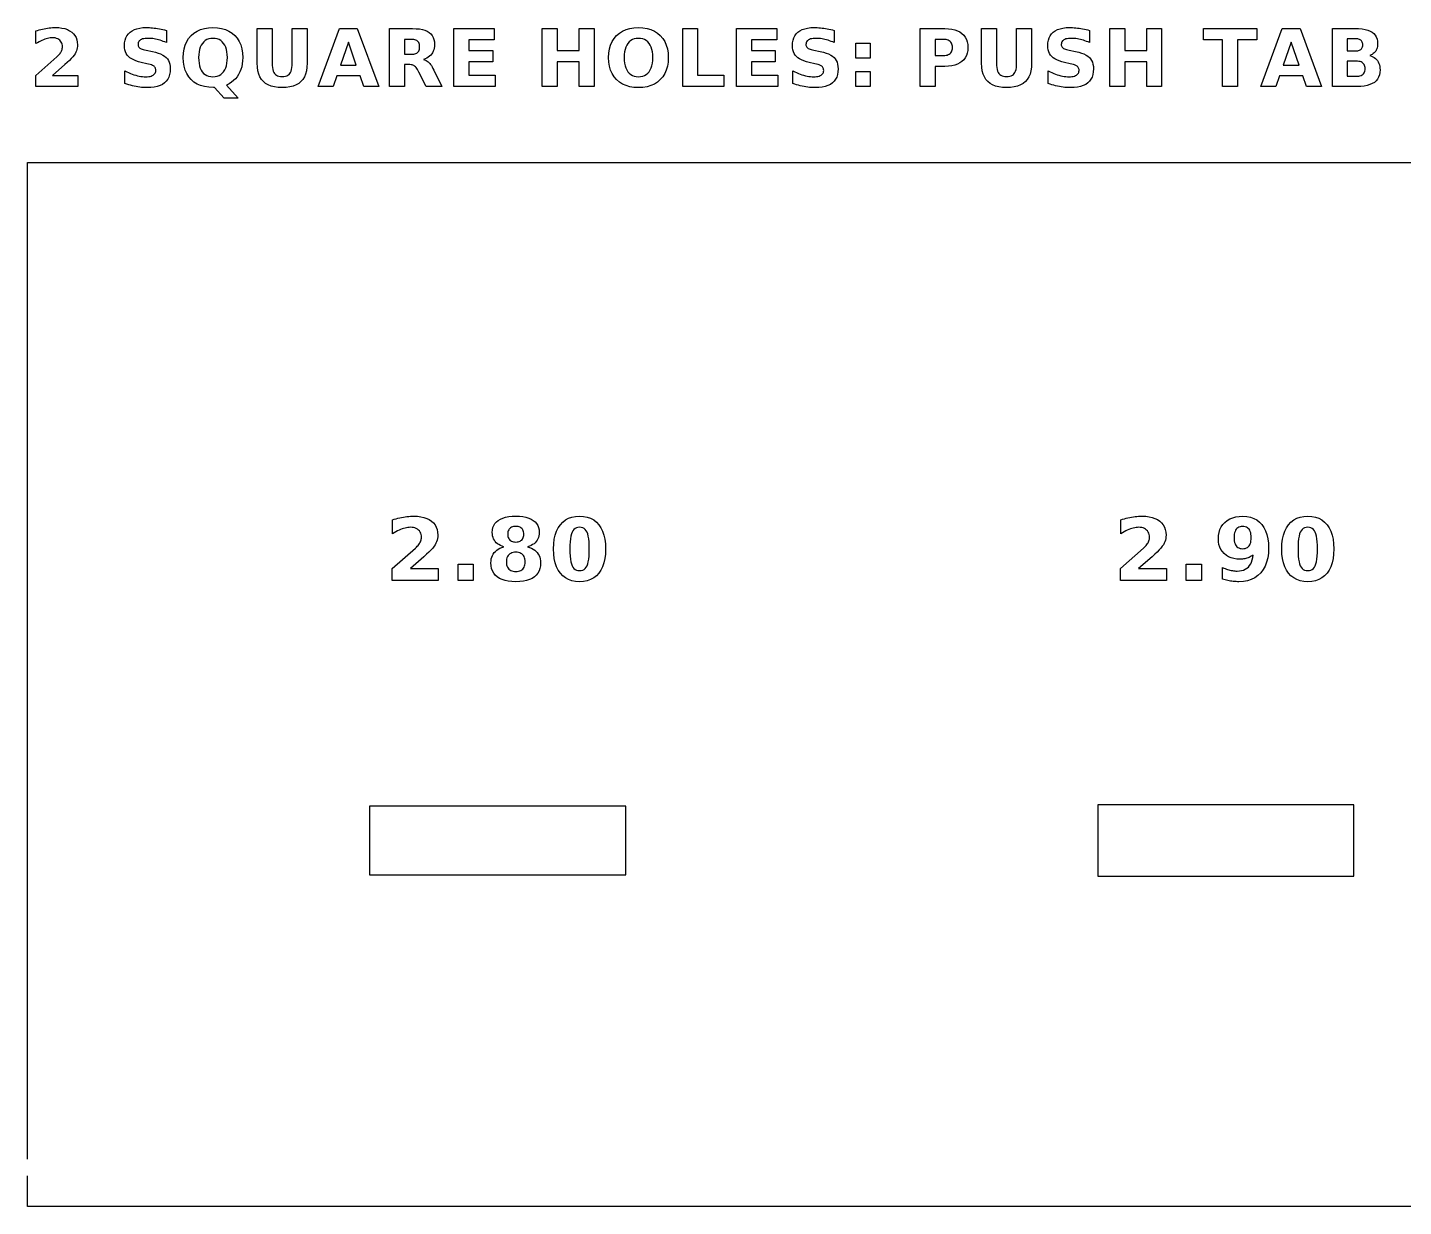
# Model space of a CAD drawing. Header units: millimetres. Extents: x 10 to 256, y 12 to 289.
# Drawn here: x 11.9 to 64.8, y 159.9 to 205.3 of the extents above; entities that cross this region are included whole.
import ezdxf

# ---------------------------------------------------------------- set-up
doc = ezdxf.new("R2010")
doc.units = ezdxf.units.MM
doc.layers.add('CUT', color=1, linetype='CONTINUOUS')
doc.layers.add('ENGRAVE', color=5, linetype='CONTINUOUS')

msp = doc.modelspace()

# ---------------------------------------------------------------- linework, layer by layer
at = {"layer": 'CUT', "color": 1}
for points in [[(11.925, 161.75), (11.925, 200.075), (99.95, 200.075)], [(137.2, 159.925), (11.925, 159.925), (11.925, 161.1)]]:
    msp.add_lwpolyline(points, dxfattribs=at)
for points in [[(25.075, 172.675), (34.925, 172.675), (34.925, 175.325), (25.075, 175.325), (25.075, 172.675)], [(53.075, 172.625), (62.925, 172.625), (62.925, 175.375), (53.075, 175.375), (53.075, 172.625)]]:
    msp.add_lwpolyline(points, close=True, dxfattribs=at)
at = {"layer": 'ENGRAVE', "color": 5}
for points in [[(13.0896, 204.1726), (13.1211, 204.205), (13.1496, 204.2372), (13.1748, 204.2692), (13.197, 204.3009), (13.216, 204.3323), (13.2319, 204.3639), (13.245, 204.3958), (13.2551, 204.4282), (13.2624, 204.461), (13.2667, 204.4942), (13.2682, 204.5278), (13.2653, 204.5783), (13.2565, 204.6254), (13.2419, 204.6691), (13.2214, 204.7095), (13.1951, 204.7464), (13.163, 204.7799), (13.126, 204.8091), (13.0852, 204.833), (13.0405, 204.8515), (12.9919, 204.8648), (12.9395, 204.8728), (12.8832, 204.8754), (12.8378, 204.8738), (12.7909, 204.869), (12.7426, 204.861), (12.6929, 204.8499), (12.6418, 204.8355), (12.5893, 204.818), (12.5355, 204.7973), (12.4804, 204.7735), (12.4241, 204.7465), (12.3665, 204.7165), (12.3077, 204.6834), (12.2477, 204.6471), (12.2477, 205.1365), (12.3122, 205.157), (12.3765, 205.1759), (12.4405, 205.193), (12.5043, 205.2084), (12.5678, 205.2222), (12.6311, 205.2342), (12.6941, 205.2445), (12.7566, 205.2529), (12.8187, 205.2594), (12.8804, 205.2641), (12.9417, 205.2669), (13.0026, 205.2678), (13.1309, 205.2629), (13.2494, 205.2482), (13.3579, 205.2238), (13.4565, 205.1895), (13.5452, 205.1455), (13.624, 205.0917), (13.6917, 205.0292), (13.7471, 204.959), (13.7902, 204.881), (13.8209, 204.7953), (13.8394, 204.702), (13.8456, 204.6009), (13.843, 204.5409), (13.8351, 204.4823), (13.8221, 204.425), (13.8038, 204.3691), (13.7803, 204.3146), (13.7516, 204.2615), (13.7145, 204.206), (13.6659, 204.1447), (13.6057, 204.0774), (13.5341, 204.0042), (13.4509, 203.925), (13.3562, 203.84), (12.8803, 203.4222), (13.8605, 203.4222), (13.8605, 203), (12.2417, 203), (12.2417, 203.4222), (13.0548, 204.1399), (13.0896, 204.1726)], [(16.9653, 204.7947), (16.9069, 204.8098), (16.8492, 204.8225), (16.7926, 204.833), (16.7371, 204.8411), (16.6827, 204.8469), (16.6294, 204.8504), (16.5771, 204.8515), (16.5115, 204.85), (16.4518, 204.8452), (16.3981, 204.8374), (16.3503, 204.8263), (16.3086, 204.8122), (16.2728, 204.7948), (16.2427, 204.7742), (16.2181, 204.7501), (16.1989, 204.7225), (16.1852, 204.6914), (16.177, 204.6568), (16.1743, 204.6188), (16.1761, 204.59), (16.1817, 204.5635), (16.1909, 204.5392), (16.2038, 204.517), (16.2204, 204.497), (16.2407, 204.4793), (16.2658, 204.463), (16.297, 204.4475), (16.3341, 204.4329), (16.3773, 204.4189), (16.4265, 204.4058), (16.4816, 204.3935), (16.7263, 204.3443), (16.8442, 204.3172), (16.9501, 204.2859), (17.0441, 204.2503), (17.1262, 204.2103), (17.1963, 204.1661), (17.2545, 204.1175), (17.3023, 204.0632), (17.3415, 204.0018), (17.372, 203.9332), (17.3937, 203.8576), (17.4068, 203.7747), (17.4111, 203.6848), (17.4051, 203.5672), (17.3869, 203.4601), (17.3565, 203.3635), (17.314, 203.2773), (17.2594, 203.2017), (17.1926, 203.1365), (17.1133, 203.0816), (17.0212, 203.0366), (16.9164, 203.0017), (16.7987, 202.9767), (16.6682, 202.9617), (16.5249, 202.9567), (16.4542, 202.9579), (16.3835, 202.9612), (16.3127, 202.9668), (16.2418, 202.9746), (16.1708, 202.9847), (16.0997, 202.997), (16.0286, 203.0115), (15.9575, 203.0282), (15.8863, 203.047), (15.8152, 203.068), (15.7441, 203.0911), (15.673, 203.1164), (15.673, 203.6013), (15.7437, 203.565), (15.8137, 203.5319), (15.8828, 203.5019), (15.9512, 203.4749), (16.0187, 203.4511), (16.0855, 203.4304), (16.1515, 203.4129), (16.2167, 203.3985), (16.2812, 203.3874), (16.3448, 203.3794), (16.4076, 203.3746), (16.4697, 203.373), (16.5299, 203.3747), (16.5852, 203.38), (16.6357, 203.3887), (16.6812, 203.4008), (16.7219, 203.4165), (16.7577, 203.4357), (16.7882, 203.458), (16.8132, 203.4834), (16.8326, 203.5117), (16.8465, 203.5431), (16.8548, 203.5774), (16.8576, 203.6147), (16.8557, 203.6482), (16.8501, 203.679), (16.8406, 203.7072), (16.8274, 203.7327), (16.8105, 203.7556), (16.7897, 203.7758), (16.7634, 203.7944), (16.7295, 203.8123), (16.6881, 203.8295), (16.6392, 203.8461), (16.5828, 203.862), (16.5189, 203.8773), (16.2966, 203.9265), (16.1902, 203.9527), (16.0938, 203.9837), (16.0074, 204.0194), (15.9309, 204.0598), (15.8645, 204.1049), (15.808, 204.1548), (15.7608, 204.21), (15.7222, 204.2713), (15.6922, 204.3387), (15.6708, 204.4121), (15.6579, 204.4915), (15.6536, 204.577), (15.6596, 204.6836), (15.6775, 204.7817), (15.7073, 204.8713), (15.7491, 204.9523), (15.8028, 205.0248), (15.8684, 205.0888), (15.9453, 205.1435), (16.0326, 205.1882), (16.1303, 205.223), (16.2384, 205.2479), (16.3571, 205.2628), (16.4861, 205.2678), (16.5476, 205.267), (16.6096, 205.2647), (16.6722, 205.2609), (16.7354, 205.2555), (16.7992, 205.2486), (16.8636, 205.2402), (16.9286, 205.2302), (16.9944, 205.2187), (17.0609, 205.2057), (17.1282, 205.1911), (17.1962, 205.175), (17.2649, 205.1574), (17.2649, 204.6859), (17.204, 204.7122), (17.1436, 204.7362), (17.0837, 204.7579), (17.0242, 204.7774), (16.9653, 204.7947)], [(18.2152, 203.2641), (18.1217, 203.3722), (18.0453, 203.4935), (17.9858, 203.6281), (17.9433, 203.776), (17.9178, 203.9371), (17.9093, 204.1115), (17.9178, 204.2855), (17.9432, 204.4465), (17.9856, 204.5945), (18.0449, 204.7295), (18.1212, 204.8515), (18.2144, 204.9604), (18.3226, 205.0544), (18.4435, 205.1312), (18.5772, 205.191), (18.7237, 205.2336), (18.883, 205.2593), (19.0552, 205.2678), (19.229, 205.2593), (19.3896, 205.234), (19.5369, 205.1917), (19.6709, 205.1325), (19.7915, 205.0564), (19.8989, 204.9634), (19.9912, 204.8552), (20.0667, 204.7335), (20.1255, 204.5983), (20.1674, 204.4495), (20.1926, 204.2873), (20.201, 204.1115), (20.1965, 203.9891), (20.1832, 203.8725), (20.1609, 203.7617), (20.1297, 203.6566), (20.0896, 203.5574), (20.0406, 203.464), (19.9832, 203.3772), (19.918, 203.2979), (19.845, 203.226), (19.7641, 203.1616), (19.6754, 203.1047), (19.5789, 203.0552), (20.0279, 202.5539), (19.4804, 202.5539), (19.1163, 202.9597), (19.0716, 202.9597), (18.8949, 202.9682), (18.7317, 202.9935), (18.5822, 203.0358), (18.4463, 203.095), (18.3239, 203.1711), (18.2152, 203.2641)], [(18.6036, 204.5885), (18.5675, 204.5107), (18.5393, 204.4241), (18.5192, 204.3287), (18.5072, 204.2245), (18.5031, 204.1115), (18.5071, 203.9968), (18.5189, 203.8915), (18.5386, 203.7954), (18.5661, 203.7087), (18.6016, 203.6313), (18.6449, 203.5632), (18.6956, 203.5051), (18.7535, 203.4575), (18.8183, 203.4205), (18.8902, 203.3941), (18.9692, 203.3783), (19.0552, 203.373), (19.1399, 203.3784), (19.218, 203.3945), (19.2894, 203.4215), (19.3542, 203.4592), (19.4124, 203.5077), (19.464, 203.5669), (19.5082, 203.636), (19.5444, 203.7137), (19.5725, 203.8001), (19.5926, 203.8952), (19.6047, 203.999), (19.6087, 204.1115), (19.6047, 204.2245), (19.5926, 204.3287), (19.5725, 204.4241), (19.5444, 204.5107), (19.5082, 204.5885), (19.464, 204.6576), (19.4124, 204.7168), (19.3542, 204.7653), (19.2894, 204.803), (19.218, 204.83), (19.1399, 204.8461), (19.0552, 204.8515), (18.9709, 204.8461), (18.8932, 204.83), (18.822, 204.803), (18.7574, 204.7653), (18.6994, 204.7168), (18.6479, 204.6576), (18.6036, 204.5885)], [(21.3719, 203.5941), (21.3945, 203.5415), (21.4221, 203.4976), (21.4553, 203.4613), (21.4949, 203.4317), (21.5409, 203.4086), (21.5931, 203.3921), (21.6518, 203.3823), (21.7167, 203.379), (21.7821, 203.3823), (21.8411, 203.3921), (21.8937, 203.4086), (21.9399, 203.4317), (21.9796, 203.4613), (22.0129, 203.4976), (22.0405, 203.5415), (22.063, 203.5941), (22.0806, 203.6555), (22.0931, 203.7257), (22.1006, 203.8046), (22.1031, 203.8922), (22.1031, 205.2275), (22.6776, 205.2275), (22.6776, 203.8922), (22.671, 203.7413), (22.6512, 203.6038), (22.6182, 203.4797), (22.5721, 203.369), (22.5128, 203.2718), (22.4403, 203.188), (22.3543, 203.1173), (22.2545, 203.0595), (22.1408, 203.0145), (22.0133, 202.9824), (21.8719, 202.9632), (21.7167, 202.9567), (21.562, 202.9632), (21.421, 202.9824), (21.2938, 203.0145), (21.1803, 203.0595), (21.0806, 203.1173), (20.9946, 203.188), (20.9221, 203.2718), (20.8628, 203.369), (20.8167, 203.4797), (20.7837, 203.6038), (20.764, 203.7413), (20.7574, 203.8922), (20.7574, 205.2275), (21.3318, 205.2275), (21.3318, 203.8922), (21.3343, 203.8046), (21.3418, 203.7257), (21.3544, 203.6555), (21.3719, 203.5941)], [(24.8527, 203), (24.7125, 203.4058), (23.8143, 203.4058), (23.6726, 203), (23.0952, 203), (23.9202, 205.2275), (24.6051, 205.2275), (25.4301, 203), (24.8527, 203)], [(27.1064, 205.1906), (27.2074, 205.1619), (27.2954, 205.1249), (27.3703, 205.0798), (27.433, 205.0258), (27.4843, 204.9623), (27.5242, 204.8892), (27.5527, 204.8066), (27.5698, 204.7145), (27.5755, 204.6128), (27.5725, 204.5414), (27.5636, 204.4744), (27.5488, 204.4118), (27.528, 204.3535), (27.5014, 204.2997), (27.4688, 204.2503), (27.4302, 204.2051), (27.3856, 204.1641), (27.3351, 204.1272), (27.2785, 204.0944), (27.2159, 204.0658), (27.1473, 204.0414), (27.1859, 204.0306), (27.2231, 204.0159), (27.259, 203.9976), (27.2935, 203.9754), (27.3266, 203.9495), (27.3584, 203.9198), (27.3895, 203.8855), (27.4208, 203.8458), (27.4522, 203.8006), (27.4837, 203.75), (27.5153, 203.694), (27.5471, 203.6326), (27.8589, 203), (27.2472, 203), (26.9757, 203.5535), (26.9483, 203.6063), (26.9207, 203.6532), (26.8931, 203.6941), (26.8653, 203.7292), (26.8374, 203.7585), (26.8093, 203.7818), (26.7797, 203.8005), (26.7469, 203.8158), (26.711, 203.8277), (26.6721, 203.8362), (26.63, 203.8413), (26.5848, 203.843), (26.4222, 203.843), (26.4222, 203), (25.8478, 203), (25.8478, 205.2275), (26.725, 205.2275), (26.8652, 205.2234), (26.9923, 205.2111), (27.1064, 205.1906)], [(26.9467, 204.3317), (26.9662, 204.3613), (26.9815, 204.3957), (26.9923, 204.4349), (26.9989, 204.479), (27.001, 204.5278), (26.9989, 204.5761), (26.9923, 204.6196), (26.9815, 204.6583), (26.9662, 204.6922), (26.9467, 204.7213), (26.9227, 204.7456), (26.8938, 204.7657), (26.8591, 204.7821), (26.8188, 204.7948), (26.7729, 204.804), (26.7212, 204.8094), (26.6639, 204.8113), (26.4222, 204.8113), (26.4222, 204.2398), (26.6639, 204.2398), (26.7212, 204.2417), (26.7729, 204.2473), (26.8188, 204.2566), (26.8591, 204.2697), (26.8938, 204.2865), (26.9227, 204.307), (26.9467, 204.3317)], [(29.8148, 204.3786), (29.8148, 203.9444), (28.8972, 203.9444), (28.8972, 203.4342), (29.9058, 203.4342), (29.9058, 203), (28.3228, 203), (28.3228, 205.2275), (29.873, 205.2275), (29.873, 204.7933), (28.8972, 204.7933), (28.8972, 204.3786), (29.8148, 204.3786)], [(33.7146, 203), (33.1401, 203), (33.1401, 203.9444), (32.2927, 203.9444), (32.2927, 203), (31.7183, 203), (31.7183, 205.2275), (32.2927, 205.2275), (32.2927, 204.3786), (33.1401, 204.3786), (33.1401, 205.2275), (33.7146, 205.2275), (33.7146, 203)], [(36.3498, 204.8515), (36.4258, 204.7295), (36.485, 204.5945), (36.5273, 204.4465), (36.5527, 204.2855), (36.5611, 204.1115), (36.5527, 203.938), (36.5273, 203.7773), (36.485, 203.6296), (36.4258, 203.4948), (36.3498, 203.373), (36.2568, 203.2641), (36.1488, 203.1702), (36.028, 203.0933), (35.8942, 203.0336), (35.7475, 202.9909), (35.5879, 202.9653), (35.4153, 202.9567), (35.2431, 202.9653), (35.0838, 202.9909), (34.9373, 203.0336), (34.8036, 203.0933), (34.6827, 203.1702), (34.5746, 203.2641), (34.4813, 203.373), (34.4051, 203.4948), (34.3457, 203.6296), (34.3034, 203.7773), (34.2779, 203.938), (34.2694, 204.1115), (34.2779, 204.2855), (34.3034, 204.4465), (34.3457, 204.5945), (34.4051, 204.7295), (34.4813, 204.8515), (34.5746, 204.9604), (34.6827, 205.0544), (34.8036, 205.1312), (34.9373, 205.191), (35.0838, 205.2336), (35.2431, 205.2593), (35.4153, 205.2678), (35.5879, 205.2593), (35.7475, 205.2336), (35.8942, 205.191), (36.028, 205.1312), (36.1488, 205.0544), (36.2568, 204.9604), (36.3498, 204.8515)], [(34.9638, 204.5885), (34.9276, 204.5107), (34.8994, 204.4241), (34.8793, 204.3287), (34.8673, 204.2245), (34.8633, 204.1115), (34.8673, 203.999), (34.8793, 203.8952), (34.8994, 203.8001), (34.9276, 203.7137), (34.9638, 203.636), (35.008, 203.5669), (35.0595, 203.5077), (35.1176, 203.4592), (35.1822, 203.4215), (35.2533, 203.3945), (35.331, 203.3784), (35.4153, 203.373), (35.5, 203.3784), (35.5781, 203.3945), (35.6495, 203.4215), (35.7143, 203.4592), (35.7725, 203.5077), (35.8241, 203.5669), (35.8683, 203.636), (35.9045, 203.7137), (35.9326, 203.8001), (35.9527, 203.8952), (35.9648, 203.999), (35.9688, 204.1115), (35.9648, 204.2245), (35.9527, 204.3287), (35.9326, 204.4241), (35.9045, 204.5107), (35.8683, 204.5885), (35.8241, 204.6576), (35.7725, 204.7168), (35.7143, 204.7653), (35.6495, 204.803), (35.5781, 204.83), (35.5, 204.8461), (35.4153, 204.8515), (35.331, 204.8461), (35.2533, 204.83), (35.1822, 204.803), (35.1176, 204.7653), (35.0595, 204.7168), (35.008, 204.6576), (34.9638, 204.5885)], [(37.1175, 205.2275), (37.6919, 205.2275), (37.6919, 203.4342), (38.7005, 203.4342), (38.7005, 203), (37.1175, 203), (37.1175, 205.2275)], [(40.6787, 203.9444), (39.7612, 203.9444), (39.7612, 203.4342), (40.7697, 203.4342), (40.7697, 203), (39.1867, 203), (39.1867, 205.2275), (40.7369, 205.2275), (40.7369, 204.7933), (39.7612, 204.7933), (39.7612, 204.3786), (40.6787, 204.3786), (40.6787, 203.9444)], [(42.7057, 204.7774), (42.6468, 204.7947), (42.5883, 204.8098), (42.5307, 204.8225), (42.4741, 204.833), (42.4186, 204.8411), (42.3642, 204.8469), (42.3109, 204.8504), (42.2586, 204.8515), (42.1929, 204.85), (42.1333, 204.8452), (42.0796, 204.8374), (42.0318, 204.8263), (41.99, 204.8122), (41.9542, 204.7948), (41.9241, 204.7742), (41.8995, 204.7501), (41.8804, 204.7225), (41.8667, 204.6914), (41.8585, 204.6568), (41.8558, 204.6188), (41.8576, 204.59), (41.8631, 204.5635), (41.8724, 204.5392), (41.8853, 204.517), (41.9019, 204.497), (41.9222, 204.4793), (41.9473, 204.463), (41.9784, 204.4475), (42.0156, 204.4329), (42.0588, 204.4189), (42.1079, 204.4058), (42.1631, 204.3935), (42.4078, 204.3443), (42.5257, 204.3172), (42.6316, 204.2859), (42.7256, 204.2503), (42.8076, 204.2103), (42.8778, 204.1661), (42.9359, 204.1175), (42.9838, 204.0632), (43.023, 204.0018), (43.0534, 203.9332), (43.0752, 203.8576), (43.0883, 203.7747), (43.0926, 203.6848), (43.0865, 203.5672), (43.0683, 203.4601), (43.038, 203.3635), (42.9955, 203.2773), (42.9408, 203.2017), (42.874, 203.1365), (42.7948, 203.0816), (42.7027, 203.0366), (42.5978, 203.0017), (42.4802, 202.9767), (42.3497, 202.9617), (42.2064, 202.9567), (42.1357, 202.9579), (42.065, 202.9612), (41.9941, 202.9668), (41.9232, 202.9746), (41.8522, 202.9847), (41.7812, 202.997), (41.71, 203.0115), (41.6389, 203.0282), (41.5678, 203.047), (41.4967, 203.068), (41.4256, 203.0911), (41.3545, 203.1164), (41.3545, 203.6013), (41.4252, 203.565), (41.4951, 203.5319), (41.5643, 203.5019), (41.6326, 203.4749), (41.7002, 203.4511), (41.767, 203.4304), (41.833, 203.4129), (41.8982, 203.3985), (41.9626, 203.3874), (42.0263, 203.3794), (42.0891, 203.3746), (42.1512, 203.373), (42.2114, 203.3747), (42.2667, 203.38), (42.3172, 203.3887), (42.3627, 203.4008), (42.4034, 203.4165), (42.4391, 203.4357), (42.4697, 203.458), (42.4947, 203.4834), (42.5141, 203.5117), (42.528, 203.5431), (42.5363, 203.5774), (42.5391, 203.6147), (42.5372, 203.6482), (42.5315, 203.679), (42.5221, 203.7072), (42.5089, 203.7327), (42.4919, 203.7556), (42.4712, 203.7758), (42.4448, 203.7944), (42.4109, 203.8123), (42.3696, 203.8295), (42.3207, 203.8461), (42.2643, 203.862), (42.2004, 203.8773), (41.9781, 203.9265), (41.8717, 203.9527), (41.7753, 203.9837), (41.6888, 204.0194), (41.6124, 204.0598), (41.5459, 204.1049), (41.4895, 204.1548), (41.4423, 204.21), (41.4037, 204.2713), (41.3737, 204.3387), (41.3522, 204.4121), (41.3394, 204.4915), (41.3351, 204.577), (41.341, 204.6836), (41.3589, 204.7817), (41.3888, 204.8713), (41.4306, 204.9523), (41.4843, 205.0248), (41.5499, 205.0888), (41.6267, 205.1435), (41.714, 205.1882), (41.8117, 205.223), (41.9199, 205.2479), (42.0385, 205.2628), (42.1676, 205.2678), (42.229, 205.267), (42.2911, 205.2647), (42.3537, 205.2609), (42.4169, 205.2555), (42.4807, 205.2486), (42.5451, 205.2402), (42.6101, 205.2302), (42.6758, 205.2187), (42.7424, 205.2057), (42.8096, 205.1911), (42.8776, 205.175), (42.9464, 205.1574), (42.9464, 204.6859), (42.8855, 204.7122), (42.825, 204.7362), (42.7651, 204.7579), (42.7057, 204.7774)], [(47.8554, 205.0388), (47.9249, 204.9714), (47.9818, 204.8951), (48.026, 204.8099), (48.0576, 204.7158), (48.0766, 204.6128), (48.0829, 204.5009), (48.0766, 204.3885), (48.0576, 204.2852), (48.026, 204.1908), (47.9818, 204.1054), (47.9249, 204.029), (47.8554, 203.9616), (47.774, 203.9039), (47.6817, 203.8567), (47.5784, 203.82), (47.4641, 203.7938), (47.3389, 203.7781), (47.2026, 203.7728), (46.8237, 203.7728), (46.8237, 203), (46.2493, 203), (46.2493, 205.2275), (47.2026, 205.2275), (47.3389, 205.2223), (47.4641, 205.2065), (47.5784, 205.1803), (47.6817, 205.1436), (47.774, 205.0964), (47.8554, 205.0388)], [(47.3671, 204.2456), (47.3996, 204.2704), (47.4274, 204.2994), (47.4501, 204.3322), (47.4678, 204.3687), (47.4805, 204.409), (47.488, 204.4531), (47.4906, 204.5009), (47.488, 204.5487), (47.4805, 204.5928), (47.4678, 204.633), (47.4501, 204.6693), (47.4274, 204.7019), (47.3996, 204.7307), (47.3671, 204.7553), (47.3304, 204.7754), (47.2895, 204.7911), (47.2444, 204.8023), (47.195, 204.809), (47.1415, 204.8113), (46.8237, 204.8113), (46.8237, 204.1891), (47.1415, 204.1891), (47.195, 204.1914), (47.2444, 204.1981), (47.2895, 204.2094), (47.3304, 204.2252), (47.3671, 204.2456)], [(49.2255, 203.5941), (49.248, 203.5415), (49.2756, 203.4976), (49.3089, 203.4613), (49.3485, 203.4317), (49.3944, 203.4086), (49.4467, 203.3921), (49.5053, 203.3823), (49.5703, 203.379), (49.6357, 203.3823), (49.6947, 203.3921), (49.7472, 203.4086), (49.7934, 203.4317), (49.8331, 203.4613), (49.8664, 203.4976), (49.894, 203.5415), (49.9166, 203.5941), (49.9341, 203.6555), (49.9467, 203.7257), (49.9542, 203.8046), (49.9567, 203.8922), (49.9567, 205.2275), (50.5311, 205.2275), (50.5311, 203.8922), (50.5245, 203.7413), (50.5047, 203.6038), (50.4718, 203.4797), (50.4257, 203.369), (50.3664, 203.2718), (50.2939, 203.188), (50.2079, 203.1173), (50.108, 203.0595), (49.9944, 203.0145), (49.8668, 202.9824), (49.7255, 202.9632), (49.5703, 202.9567), (49.4155, 202.9632), (49.2745, 202.9824), (49.1473, 203.0145), (49.0338, 203.0595), (48.9341, 203.1173), (48.8481, 203.188), (48.7757, 203.2718), (48.7164, 203.369), (48.6702, 203.4797), (48.6373, 203.6038), (48.6175, 203.7413), (48.6109, 203.8922), (48.6109, 205.2275), (49.1853, 205.2275), (49.1853, 203.8922), (49.1878, 203.8046), (49.1954, 203.7257), (49.2079, 203.6555), (49.2255, 203.5941)], [(52.4648, 204.7947), (52.4064, 204.8098), (52.3487, 204.8225), (52.2922, 204.833), (52.2367, 204.8411), (52.1823, 204.8469), (52.1289, 204.8504), (52.0767, 204.8515), (52.011, 204.85), (51.9513, 204.8452), (51.8976, 204.8374), (51.8499, 204.8263), (51.8081, 204.8122), (51.7723, 204.7948), (51.7422, 204.7742), (51.7176, 204.7501), (51.6984, 204.7225), (51.6848, 204.6914), (51.6766, 204.6568), (51.6738, 204.6188), (51.6757, 204.59), (51.6812, 204.5635), (51.6904, 204.5392), (51.7033, 204.517), (51.7199, 204.497), (51.7402, 204.4793), (51.7654, 204.463), (51.7965, 204.4475), (51.8337, 204.4329), (51.8768, 204.4189), (51.926, 204.4058), (51.9812, 204.3935), (52.2259, 204.3443), (52.3437, 204.3172), (52.4496, 204.2859), (52.5436, 204.2503), (52.6257, 204.2103), (52.6958, 204.1661), (52.754, 204.1175), (52.8019, 204.0632), (52.841, 204.0018), (52.8715, 203.9332), (52.8933, 203.8576), (52.9063, 203.7747), (52.9107, 203.6848), (52.9046, 203.5672), (52.8864, 203.4601), (52.856, 203.3635), (52.8135, 203.2773), (52.7589, 203.2017), (52.6921, 203.1365), (52.6128, 203.0816), (52.5208, 203.0366), (52.4159, 203.0017), (52.2982, 202.9767), (52.1677, 202.9617), (52.0244, 202.9567), (51.9538, 202.9579), (51.883, 202.9612), (51.8122, 202.9668), (51.7413, 202.9746), (51.6703, 202.9847), (51.5992, 202.997), (51.5281, 203.0115), (51.457, 203.0282), (51.3859, 203.047), (51.3148, 203.068), (51.2436, 203.0911), (51.1725, 203.1164), (51.1725, 203.6013), (51.2432, 203.565), (51.3132, 203.5319), (51.3823, 203.5019), (51.4507, 203.4749), (51.5183, 203.4511), (51.5851, 203.4304), (51.651, 203.4129), (51.7163, 203.3985), (51.7807, 203.3874), (51.8443, 203.3794), (51.9072, 203.3746), (51.9692, 203.373), (52.0295, 203.3747), (52.0848, 203.38), (52.1352, 203.3887), (52.1808, 203.4008), (52.2214, 203.4165), (52.2572, 203.4357), (52.2877, 203.458), (52.3127, 203.4834), (52.3322, 203.5117), (52.346, 203.5431), (52.3544, 203.5774), (52.3571, 203.6147), (52.3553, 203.6482), (52.3496, 203.679), (52.3402, 203.7072), (52.327, 203.7327), (52.31, 203.7556), (52.2893, 203.7758), (52.2629, 203.7944), (52.229, 203.8123), (52.1876, 203.8295), (52.1387, 203.8461), (52.0824, 203.862), (52.0185, 203.8773), (51.7962, 203.9265), (51.6898, 203.9527), (51.5933, 203.9837), (51.5069, 204.0194), (51.4305, 204.0598), (51.364, 204.1049), (51.3075, 204.1548), (51.2604, 204.21), (51.2218, 204.2713), (51.1917, 204.3387), (51.1703, 204.4121), (51.1574, 204.4915), (51.1531, 204.577), (51.1591, 204.6836), (51.177, 204.7817), (51.2068, 204.8713), (51.2486, 204.9523), (51.3023, 205.0248), (51.368, 205.0888), (51.4448, 205.1435), (51.5321, 205.1882), (51.6298, 205.223), (51.738, 205.2479), (51.8566, 205.2628), (51.9856, 205.2678), (52.0471, 205.267), (52.1091, 205.2647), (52.1718, 205.2609), (52.235, 205.2555), (52.2988, 205.2486), (52.3631, 205.2402), (52.4281, 205.2302), (52.4939, 205.2187), (52.5604, 205.2057), (52.6277, 205.1911), (52.6957, 205.175), (52.7645, 205.1574), (52.7645, 204.6859), (52.7035, 204.7122), (52.6431, 204.7362), (52.5832, 204.7579), (52.5237, 204.7774), (52.4648, 204.7947)], [(55.5334, 203), (54.959, 203), (54.959, 203.9444), (54.1116, 203.9444), (54.1116, 203), (53.5372, 203), (53.5372, 205.2275), (54.1116, 205.2275), (54.1116, 204.3786), (54.959, 204.3786), (54.959, 205.2275), (55.5334, 205.2275), (55.5334, 203)], [(57.8771, 204.7933), (57.1371, 204.7933), (57.1371, 205.2275), (59.19, 205.2275), (59.19, 204.7933), (58.4515, 204.7933), (58.4515, 203), (57.8771, 203), (57.8771, 204.7933)], [(61.1011, 203), (60.9609, 203.4058), (60.0627, 203.4058), (59.921, 203), (59.3436, 203), (60.1686, 205.2275), (60.8534, 205.2275), (61.6785, 203), (61.1011, 203)], [(63.8847, 203.8899), (63.9044, 203.8325), (63.9185, 203.7715), (63.9269, 203.7069), (63.9298, 203.6386), (63.9237, 203.5357), (63.9056, 203.442), (63.8753, 203.3573), (63.833, 203.2818), (63.7785, 203.2154), (63.7119, 203.1581), (63.633, 203.1098), (63.5415, 203.0703), (63.4374, 203.0395), (63.3207, 203.0176), (63.1914, 203.0044), (63.0495, 203), (62.0961, 203), (62.0961, 205.2275), (62.9585, 205.2275), (63.1061, 205.2236), (63.2394, 205.2119), (63.3585, 205.1925), (63.4634, 205.1652), (63.5541, 205.1301), (63.6306, 205.0873), (63.6942, 205.0358), (63.7463, 204.975), (63.7867, 204.9049), (63.8156, 204.8253), (63.833, 204.7364), (63.8388, 204.6382), (63.8366, 204.5853), (63.8303, 204.5352), (63.8197, 204.4877), (63.8049, 204.4429), (63.7859, 204.4008), (63.7627, 204.3614), (63.7354, 204.325), (63.7043, 204.2919), (63.6694, 204.262), (63.6307, 204.2354), (63.5882, 204.2121), (63.5419, 204.1921), (63.6012, 204.1717), (63.6559, 204.1462), (63.706, 204.1156), (63.7514, 204.08), (63.7922, 204.0394), (63.8283, 203.9937), (63.8593, 203.9436), (63.8847, 203.8899)], [(63.2156, 204.4463), (63.2332, 204.4709), (63.2468, 204.4987), (63.2566, 204.5296), (63.2624, 204.5637), (63.2643, 204.6009), (63.2624, 204.6377), (63.2566, 204.6714), (63.2468, 204.7022), (63.2332, 204.7299), (63.2156, 204.7545), (63.1942, 204.7762), (63.169, 204.7947), (63.1402, 204.8098), (63.1077, 204.8215), (63.0715, 204.8299), (63.0318, 204.8349), (62.9883, 204.8366), (62.6705, 204.8366), (62.6705, 204.3652), (62.9883, 204.3652), (63.0318, 204.3668), (63.0715, 204.3718), (63.1077, 204.3801), (63.1402, 204.3917), (63.169, 204.4066), (63.1942, 204.4248), (63.2156, 204.4463)], [(24.5678, 203.8191), (24.2634, 204.7053), (23.9575, 203.8191), (24.5678, 203.8191)], [(44.3189, 204.0936), (43.7803, 204.0936), (43.7803, 204.671), (44.3189, 204.671), (44.3189, 204.0936)], [(60.8161, 203.8191), (60.5118, 204.7053), (60.2059, 203.8191), (60.8161, 203.8191)], [(63.3166, 203.521), (63.3335, 203.5558), (63.3457, 203.5946), (63.3529, 203.6377), (63.3554, 203.6848), (63.353, 203.731), (63.3457, 203.7733), (63.3337, 203.8114), (63.3169, 203.8456), (63.2953, 203.8758), (63.2688, 203.9019), (63.2375, 203.924), (63.2014, 203.9421), (63.1603, 203.9562), (63.1143, 203.9662), (63.0635, 203.9722), (63.0077, 203.9743), (62.6705, 203.9743), (62.6705, 203.3909), (63.0077, 203.3909), (63.063, 203.3929), (63.1136, 203.399), (63.1593, 203.4092), (63.2004, 203.4234), (63.2366, 203.4417), (63.2681, 203.464), (63.2947, 203.4904), (63.3166, 203.521)], [(44.3189, 203.5774), (44.3189, 203), (43.7803, 203), (43.7803, 203.5774), (44.3189, 203.5774)], [(27.7175, 184), (25.9515, 184), (25.9515, 184.4606), (26.8386, 185.2435), (26.8765, 185.2792), (26.9109, 185.3146), (26.9419, 185.3497), (26.9695, 185.3845), (26.9936, 185.4191), (27.0144, 185.4535), (27.0318, 185.4879), (27.046, 185.5227), (27.0571, 185.558), (27.065, 185.5938), (27.0697, 185.63), (27.0713, 185.6667), (27.0681, 185.7218), (27.0586, 185.7732), (27.0426, 185.8209), (27.0203, 185.8649), (26.9916, 185.9052), (26.9566, 185.9417), (26.9162, 185.9736), (26.8717, 185.9996), (26.8229, 186.0199), (26.7699, 186.0343), (26.7128, 186.043), (26.6514, 186.0459), (26.6018, 186.0442), (26.5507, 186.0389), (26.498, 186.0302), (26.4438, 186.018), (26.388, 186.0024), (26.3308, 185.9832), (26.272, 185.9607), (26.2119, 185.9347), (26.1505, 185.9053), (26.0877, 185.8726), (26.0236, 185.8364), (25.958, 185.7969), (25.958, 186.3307), (26.0284, 186.3531), (26.0986, 186.3737), (26.1684, 186.3924), (26.238, 186.4092), (26.3073, 186.4242), (26.3763, 186.4373), (26.445, 186.4485), (26.5132, 186.4577), (26.581, 186.4648), (26.6483, 186.4699), (26.7152, 186.4729), (26.7816, 186.474), (26.9216, 186.4686), (27.0508, 186.4526), (27.1692, 186.4259), (27.2768, 186.3886), (27.3735, 186.3406), (27.4595, 186.2819), (27.5334, 186.2137), (27.5938, 186.137), (27.6408, 186.052), (27.6743, 185.9586), (27.6945, 185.8567), (27.7012, 185.7464), (27.6984, 185.681), (27.6898, 185.617), (27.6756, 185.5546), (27.6556, 185.4936), (27.63, 185.4341), (27.5987, 185.3761), (27.5582, 185.3157), (27.5052, 185.2487), (27.4396, 185.1753), (27.3614, 185.0955), (27.2707, 185.0091), (27.1674, 184.9163), (26.6481, 184.4606), (27.7175, 184.4606), (27.7175, 184)], [(29.9966, 185.4147), (29.9501, 185.4549), (29.9096, 185.499), (29.8753, 185.547), (29.8472, 185.5988), (29.8254, 185.6545), (29.8098, 185.7139), (29.8004, 185.7771), (29.7973, 185.8441), (29.8037, 185.9425), (29.8228, 186.0329), (29.8547, 186.1151), (29.8993, 186.1891), (29.9567, 186.255), (30.0268, 186.3128), (30.1093, 186.3621), (30.2037, 186.4023), (30.31, 186.4337), (30.4283, 186.4561), (30.5585, 186.4695), (30.7006, 186.474), (30.8418, 186.4695), (30.9712, 186.4561), (31.0888, 186.4339), (31.1947, 186.4027), (31.2888, 186.3626), (31.3712, 186.3136), (31.4413, 186.2561), (31.4987, 186.1902), (31.5433, 186.1161), (31.5752, 186.0337), (31.5943, 185.943), (31.6007, 185.8441), (31.5975, 185.7771), (31.5881, 185.7139), (31.5724, 185.6545), (31.5504, 185.5988), (31.5221, 185.547), (31.4876, 185.499), (31.4469, 185.4549), (31.4001, 185.4147), (31.3474, 185.3786), (31.2886, 185.3464), (31.2239, 185.3182), (31.1531, 185.2939), (31.2322, 185.2688), (31.3046, 185.2389), (31.3702, 185.2042), (31.4291, 185.1648), (31.4812, 185.1207), (31.5266, 185.0718), (31.5652, 185.0183), (31.5967, 184.9603), (31.6212, 184.8978), (31.6388, 184.8309), (31.6493, 184.7595), (31.6528, 184.6836), (31.6461, 184.5681), (31.6261, 184.4623), (31.5927, 184.3664), (31.5461, 184.2803), (31.4861, 184.204), (31.4127, 184.1375), (31.3262, 184.0811), (31.2269, 184.0349), (31.1146, 183.999), (30.9895, 183.9733), (30.8515, 183.9579), (30.7006, 183.9528), (30.5492, 183.9579), (30.4106, 183.9733), (30.285, 183.999), (30.1722, 184.0349), (30.0723, 184.0811), (29.9853, 184.1375), (29.9114, 184.204), (29.851, 184.2803), (29.804, 184.3664), (29.7704, 184.4623), (29.7503, 184.5681), (29.7436, 184.6836), (29.7471, 184.7595), (29.7576, 184.8309), (29.7751, 184.8978), (29.7996, 184.9603), (29.8312, 185.0183), (29.8697, 185.0718), (29.9151, 185.1207), (29.9673, 185.1648), (30.0262, 185.2042), (30.0918, 185.2389), (30.1642, 185.2688), (30.2433, 185.2939), (30.1725, 185.3182), (30.1078, 185.3464), (30.0492, 185.3786), (29.9966, 185.4147)], [(34.0875, 184.6777), (34.0369, 184.5301), (33.9718, 184.3977), (33.8922, 184.2808), (33.7994, 184.1806), (33.6944, 184.0986), (33.5773, 184.0348), (33.4481, 183.9892), (33.3067, 183.9619), (33.1533, 183.9528), (32.9993, 183.9619), (32.8576, 183.9892), (32.7281, 184.0348), (32.6108, 184.0986), (32.5056, 184.1806), (32.4127, 184.2808), (32.3332, 184.3977), (32.2681, 184.5301), (32.2174, 184.6777), (32.1812, 184.8407), (32.1595, 185.0189), (32.1523, 185.2126), (32.1595, 185.4067), (32.1812, 185.5854), (32.2174, 185.7487), (32.2681, 185.8965), (32.3332, 186.029), (32.4127, 186.146), (32.5056, 186.2462), (32.6108, 186.3282), (32.7281, 186.392), (32.8576, 186.4375), (32.9993, 186.4648), (33.1533, 186.474), (33.3067, 186.4648), (33.4481, 186.4375), (33.5773, 186.392), (33.6944, 186.3282), (33.7994, 186.2462), (33.8922, 186.146), (33.9718, 186.029), (34.0369, 185.8965), (34.0875, 185.7487), (34.1237, 185.5854), (34.1454, 185.4067), (34.1526, 185.2126), (34.1454, 185.0189), (34.1237, 184.8407), (34.0875, 184.6777)], [(55.7175, 184), (53.9515, 184), (53.9515, 184.4606), (54.8386, 185.2435), (54.8765, 185.2792), (54.9109, 185.3146), (54.9419, 185.3497), (54.9695, 185.3845), (54.9936, 185.4191), (55.0144, 185.4535), (55.0318, 185.4879), (55.046, 185.5227), (55.0571, 185.558), (55.065, 185.5938), (55.0697, 185.63), (55.0713, 185.6667), (55.0681, 185.7218), (55.0586, 185.7732), (55.0426, 185.8209), (55.0203, 185.8649), (54.9916, 185.9052), (54.9566, 185.9417), (54.9162, 185.9736), (54.8717, 185.9996), (54.8229, 186.0199), (54.7699, 186.0343), (54.7128, 186.043), (54.6514, 186.0459), (54.6018, 186.0442), (54.5507, 186.0389), (54.498, 186.0302), (54.4438, 186.018), (54.388, 186.0024), (54.3308, 185.9832), (54.272, 185.9607), (54.2119, 185.9347), (54.1505, 185.9053), (54.0877, 185.8726), (54.0236, 185.8364), (53.958, 185.7969), (53.958, 186.3307), (54.0284, 186.3531), (54.0986, 186.3737), (54.1684, 186.3924), (54.238, 186.4092), (54.3073, 186.4242), (54.3763, 186.4373), (54.445, 186.4485), (54.5132, 186.4577), (54.581, 186.4648), (54.6483, 186.4699), (54.7152, 186.4729), (54.7816, 186.474), (54.9216, 186.4686), (55.0508, 186.4526), (55.1692, 186.4259), (55.2768, 186.3886), (55.3735, 186.3406), (55.4595, 186.2819), (55.5334, 186.2137), (55.5938, 186.137), (55.6408, 186.052), (55.6743, 185.9586), (55.6945, 185.8567), (55.7012, 185.7464), (55.6984, 185.681), (55.6898, 185.617), (55.6756, 185.5546), (55.6556, 185.4936), (55.63, 185.4341), (55.5987, 185.3761), (55.5582, 185.3157), (55.5052, 185.2487), (55.4396, 185.1753), (55.3614, 185.0955), (55.2707, 185.0091), (55.1674, 184.9163), (54.6481, 184.4606), (55.7175, 184.4606), (55.7175, 184)], [(57.9722, 184.4602), (58.0203, 184.4417), (58.0677, 184.4252), (58.1143, 184.4106), (58.1603, 184.3979), (58.2057, 184.3873), (58.251, 184.3785), (58.2962, 184.3717), (58.3411, 184.3668), (58.3859, 184.3639), (58.4304, 184.363), (58.5203, 184.3673), (58.6033, 184.3802), (58.6795, 184.4018), (58.7487, 184.432), (58.8111, 184.4709), (58.8666, 184.5184), (58.9151, 184.5744), (58.9565, 184.6387), (58.9907, 184.7115), (59.0178, 184.7926), (59.0378, 184.882), (59.0506, 184.9798), (59.0133, 184.9538), (58.9751, 184.9301), (58.9362, 184.9086), (58.8965, 184.8894), (58.8559, 184.8724), (58.8146, 184.8577), (58.7722, 184.8453), (58.7286, 184.8351), (58.6839, 184.8272), (58.638, 184.8216), (58.591, 184.8182), (58.5427, 184.8171), (58.4225, 184.8231), (58.3103, 184.8412), (58.206, 184.8714), (58.1098, 184.9136), (58.0216, 184.9679), (57.9413, 185.0343), (57.8715, 185.1106), (57.8143, 185.1945), (57.7698, 185.286), (57.7381, 185.3852), (57.719, 185.492), (57.7127, 185.6064), (57.7197, 185.7329), (57.741, 185.8506), (57.7763, 185.9596), (57.8259, 186.06), (57.8896, 186.1517), (57.9674, 186.2347), (58.0571, 186.3068), (58.1565, 186.3658), (58.2654, 186.4117), (58.384, 186.4445), (58.5123, 186.4641), (58.6502, 186.4707), (58.8026, 186.4618), (58.9431, 186.4351), (59.0717, 186.3905), (59.1884, 186.3282), (59.2931, 186.248), (59.3858, 186.1501), (59.4654, 186.0358), (59.5305, 185.9068), (59.5812, 185.7631), (59.6173, 185.6046), (59.639, 185.4314), (59.6463, 185.2435), (59.6378, 185.0499), (59.6124, 184.8707), (59.5702, 184.7058), (59.511, 184.5552), (59.4349, 184.4189), (59.3419, 184.297), (59.2342, 184.1919), (59.1138, 184.1058), (58.981, 184.0389), (58.8355, 183.991), (58.6775, 183.9624), (58.5069, 183.9528), (58.4504, 183.9535), (58.3946, 183.9556), (58.3397, 183.9591), (58.2856, 183.964), (58.2323, 183.9703), (58.1798, 183.978), (58.1279, 183.9871), (58.0763, 183.9976), (58.0252, 184.0096), (57.9743, 184.0229), (57.9239, 184.0376), (57.8738, 184.0537), (57.8738, 184.5029), (57.9233, 184.4806), (57.9722, 184.4602)], [(62.0875, 184.6777), (62.0369, 184.5301), (61.9718, 184.3977), (61.8922, 184.2808), (61.7994, 184.1806), (61.6944, 184.0986), (61.5773, 184.0348), (61.4481, 183.9892), (61.3067, 183.9619), (61.1533, 183.9528), (60.9993, 183.9619), (60.8576, 183.9892), (60.7281, 184.0348), (60.6108, 184.0986), (60.5056, 184.1806), (60.4127, 184.2808), (60.3332, 184.3977), (60.2681, 184.5301), (60.2174, 184.6777), (60.1812, 184.8407), (60.1595, 185.0189), (60.1523, 185.2126), (60.1595, 185.4067), (60.1812, 185.5854), (60.2174, 185.7487), (60.2681, 185.8965), (60.3332, 186.029), (60.4127, 186.146), (60.5056, 186.2462), (60.6108, 186.3282), (60.7281, 186.392), (60.8576, 186.4375), (60.9993, 186.4648), (61.1533, 186.474), (61.3067, 186.4648), (61.4481, 186.4375), (61.5773, 186.392), (61.6944, 186.3282), (61.7994, 186.2462), (61.8922, 186.146), (61.9718, 186.029), (62.0369, 185.8965), (62.0875, 185.7487), (62.1237, 185.5854), (62.1454, 185.4067), (62.1526, 185.2126), (62.1454, 185.0189), (62.1237, 184.8407), (62.0875, 184.6777)], [(30.4099, 185.6524), (30.4256, 185.6171), (30.4457, 185.5855), (30.4703, 185.5576), (30.4991, 185.5337), (30.5317, 185.5142), (30.5682, 185.499), (30.6085, 185.4882), (30.6526, 185.4817), (30.7006, 185.4795), (30.7476, 185.4817), (30.7909, 185.4882), (30.8304, 185.499), (30.8663, 185.5142), (30.8984, 185.5337), (30.9269, 185.5576), (30.9512, 185.5855), (30.9712, 185.6171), (30.9867, 185.6524), (30.9977, 185.6914), (31.0044, 185.7342), (31.0066, 185.7806), (31.0044, 185.827), (30.9977, 185.8697), (30.9867, 185.9086), (30.9712, 185.9437), (30.9512, 185.9751), (30.9269, 186.0028), (30.8984, 186.0264), (30.8663, 186.0457), (30.8304, 186.0608), (30.7909, 186.0715), (30.7476, 186.0779), (30.7006, 186.0801), (30.6526, 186.0779), (30.6085, 186.0714), (30.5682, 186.0605), (30.5317, 186.0454), (30.4991, 186.0258), (30.4703, 186.002), (30.4457, 185.9741), (30.4256, 185.9426), (30.4099, 185.9076), (30.3987, 185.8689), (30.392, 185.8265), (30.3897, 185.7806), (30.392, 185.7342), (30.3987, 185.6914), (30.4099, 185.6524)], [(33.5046, 185.6058), (33.488, 185.7054), (33.4667, 185.7899), (33.4406, 185.8595), (33.4088, 185.9165), (33.3707, 185.9631), (33.326, 185.9993), (33.2749, 186.0252), (33.2173, 186.0407), (33.1533, 186.0459), (33.0892, 186.0407), (33.0316, 186.0252), (32.9804, 185.9993), (32.9356, 185.9631), (32.8972, 185.9165), (32.8652, 185.8595), (32.8388, 185.7899), (32.8173, 185.7054), (32.8005, 185.6058), (32.7885, 185.4913), (32.7813, 185.3619), (32.7789, 185.2174), (32.7813, 185.0715), (32.7885, 184.9406), (32.8005, 184.8248), (32.8173, 184.7241), (32.8388, 184.6385), (32.8652, 184.568), (32.8972, 184.5103), (32.9356, 184.4631), (32.9804, 184.4264), (33.0316, 184.4002), (33.0892, 184.3845), (33.1533, 184.3792), (33.2169, 184.3845), (33.2741, 184.4002), (33.325, 184.4264), (33.3696, 184.4631), (33.4078, 184.5103), (33.4397, 184.568), (33.4661, 184.6385), (33.4877, 184.7241), (33.5044, 184.8248), (33.5164, 184.9406), (33.5236, 185.0715), (33.526, 185.2174), (33.5236, 185.3619), (33.5165, 185.4913), (33.5046, 185.6058)], [(58.791, 185.2506), (58.8299, 185.2713), (58.8644, 185.298), (58.8943, 185.3306), (58.9197, 185.3691), (58.9404, 185.4135), (58.9566, 185.4638), (58.9681, 185.5201), (58.975, 185.5823), (58.9773, 185.6504), (58.975, 185.718), (58.9681, 185.7799), (58.9566, 185.8359), (58.9404, 185.8862), (58.9197, 185.9307), (58.8943, 185.9694), (58.8644, 186.0022), (58.8299, 186.0291), (58.791, 186.05), (58.7475, 186.0649), (58.6994, 186.0738), (58.6469, 186.0768), (58.5944, 186.0738), (58.5464, 186.0649), (58.5029, 186.05), (58.4639, 186.0291), (58.4294, 186.0022), (58.3995, 185.9694), (58.3741, 185.9307), (58.3534, 185.8862), (58.3373, 185.8359), (58.3257, 185.7799), (58.3188, 185.718), (58.3165, 185.6504), (58.3188, 185.5823), (58.3257, 185.5201), (58.3373, 185.4638), (58.3534, 185.4135), (58.3741, 185.3691), (58.3995, 185.3306), (58.4294, 185.298), (58.4639, 185.2713), (58.5029, 185.2506), (58.5464, 185.2358), (58.5944, 185.2269), (58.6469, 185.224), (58.6994, 185.2269), (58.7475, 185.2358), (58.791, 185.2506)], [(61.5046, 185.6058), (61.488, 185.7054), (61.4667, 185.7899), (61.4406, 185.8595), (61.4088, 185.9165), (61.3707, 185.9631), (61.326, 185.9993), (61.2749, 186.0252), (61.2173, 186.0407), (61.1533, 186.0459), (61.0892, 186.0407), (61.0316, 186.0252), (60.9804, 185.9993), (60.9356, 185.9631), (60.8972, 185.9165), (60.8652, 185.8595), (60.8388, 185.7899), (60.8173, 185.7054), (60.8005, 185.6058), (60.7885, 185.4913), (60.7813, 185.3619), (60.7789, 185.2174), (60.7813, 185.0715), (60.7885, 184.9406), (60.8005, 184.8248), (60.8173, 184.7241), (60.8388, 184.6385), (60.8652, 184.568), (60.8972, 184.5103), (60.9356, 184.4631), (60.9804, 184.4264), (61.0316, 184.4002), (61.0892, 184.3845), (61.1533, 184.3792), (61.2169, 184.3845), (61.2741, 184.4002), (61.325, 184.4264), (61.3696, 184.4631), (61.4078, 184.5103), (61.4397, 184.568), (61.4661, 184.6385), (61.4877, 184.7241), (61.5044, 184.8248), (61.5164, 184.9406), (61.5236, 185.0715), (61.526, 185.2174), (61.5236, 185.3619), (61.5165, 185.4913), (61.5046, 185.6058)], [(30.5024, 185.0446), (30.4642, 185.0206), (30.4304, 184.9912), (30.4016, 184.9569), (30.378, 184.918), (30.3596, 184.8744), (30.3465, 184.8263), (30.3387, 184.7735), (30.336, 184.7161), (30.3387, 184.6588), (30.3465, 184.6061), (30.3596, 184.5581), (30.378, 184.5147), (30.4016, 184.476), (30.4304, 184.4419), (30.4642, 184.4128), (30.5024, 184.389), (30.5452, 184.3705), (30.5925, 184.3573), (30.6443, 184.3493), (30.7006, 184.3467), (30.7564, 184.3493), (30.8077, 184.3573), (30.8544, 184.3705), (30.8967, 184.389), (30.9344, 184.4128), (30.9675, 184.4419), (30.9959, 184.476), (31.0191, 184.5147), (31.0371, 184.5581), (31.05, 184.6061), (31.0577, 184.6588), (31.0603, 184.7161), (31.0577, 184.774), (31.05, 184.8271), (31.0371, 184.8754), (31.0191, 184.9191), (30.9959, 184.9579), (30.9675, 184.992), (30.9344, 185.0211), (30.8967, 185.0449), (30.8544, 185.0634), (30.8077, 185.0767), (30.7564, 185.0846), (30.7006, 185.0872), (30.6443, 185.0846), (30.5925, 185.0766), (30.5452, 185.0632), (30.5024, 185.0446)], [(29.0666, 184), (28.4807, 184), (28.4807, 184.6299), (29.0666, 184.6299), (29.0666, 184)], [(57.0666, 184), (56.4807, 184), (56.4807, 184.6299), (57.0666, 184.6299), (57.0666, 184)]]:
    msp.add_lwpolyline(points, close=True, dxfattribs=at)

doc.saveas('drawing.dxf')
